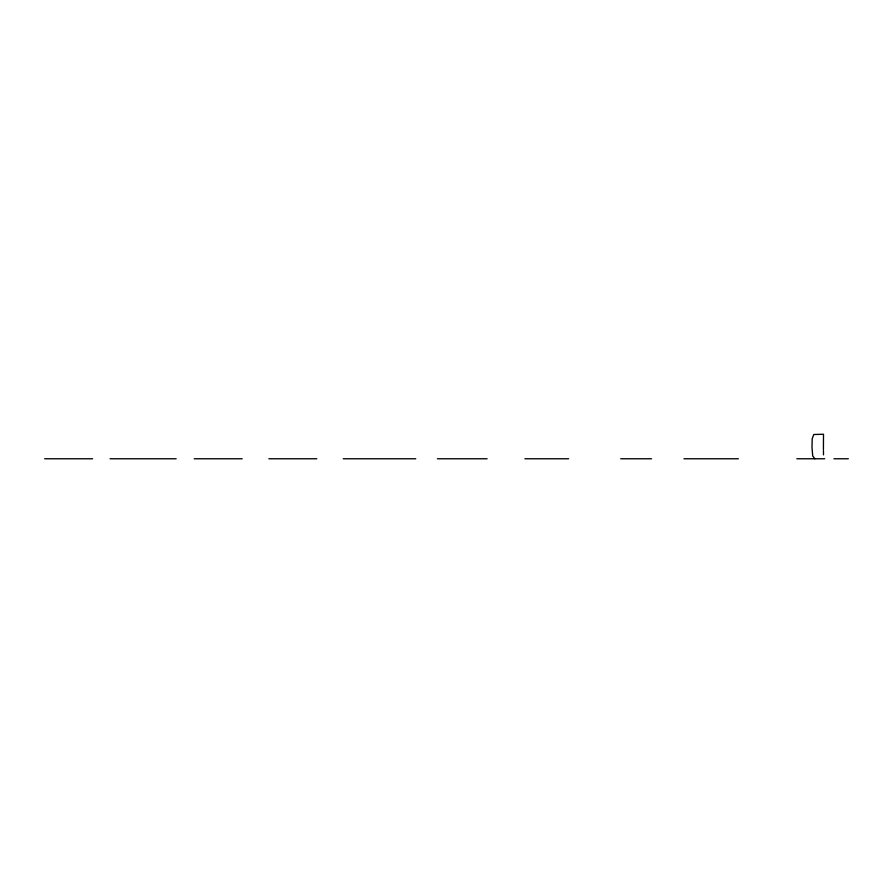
<?xml version="1.0" encoding="UTF-8"?>
<svg xmlns="http://www.w3.org/2000/svg" width="893" height="893" viewBox="0 0 893 893"><rect width="100%" height="100%" fill="white"/><g stroke="black" fill="none" stroke-linecap="round" stroke-linejoin="round"><path stroke-width="1.34" d="M44.65 458.768L92.615 458.768M110.051 458.768L176.144 458.768M194.205 458.768L242.17 458.768M268.849 458.768L316.814 458.768M343.236 458.768L415.77 458.768M437.414 458.768L487.12 458.768M524.905 458.768L568.651 458.768M620.735 458.768L651.577 458.768M683.96 458.768L738.355 458.768M796.824 458.768L824.73 458.768M833.928 458.768L848.339 458.768M814.918 458.768L812.697 455.943L812.005 447.426L812.195 438.686L813.791 434.511L823.502 434.232L823.424 449.514M823.446 450.597L823.502 454.861"/></g></svg>
